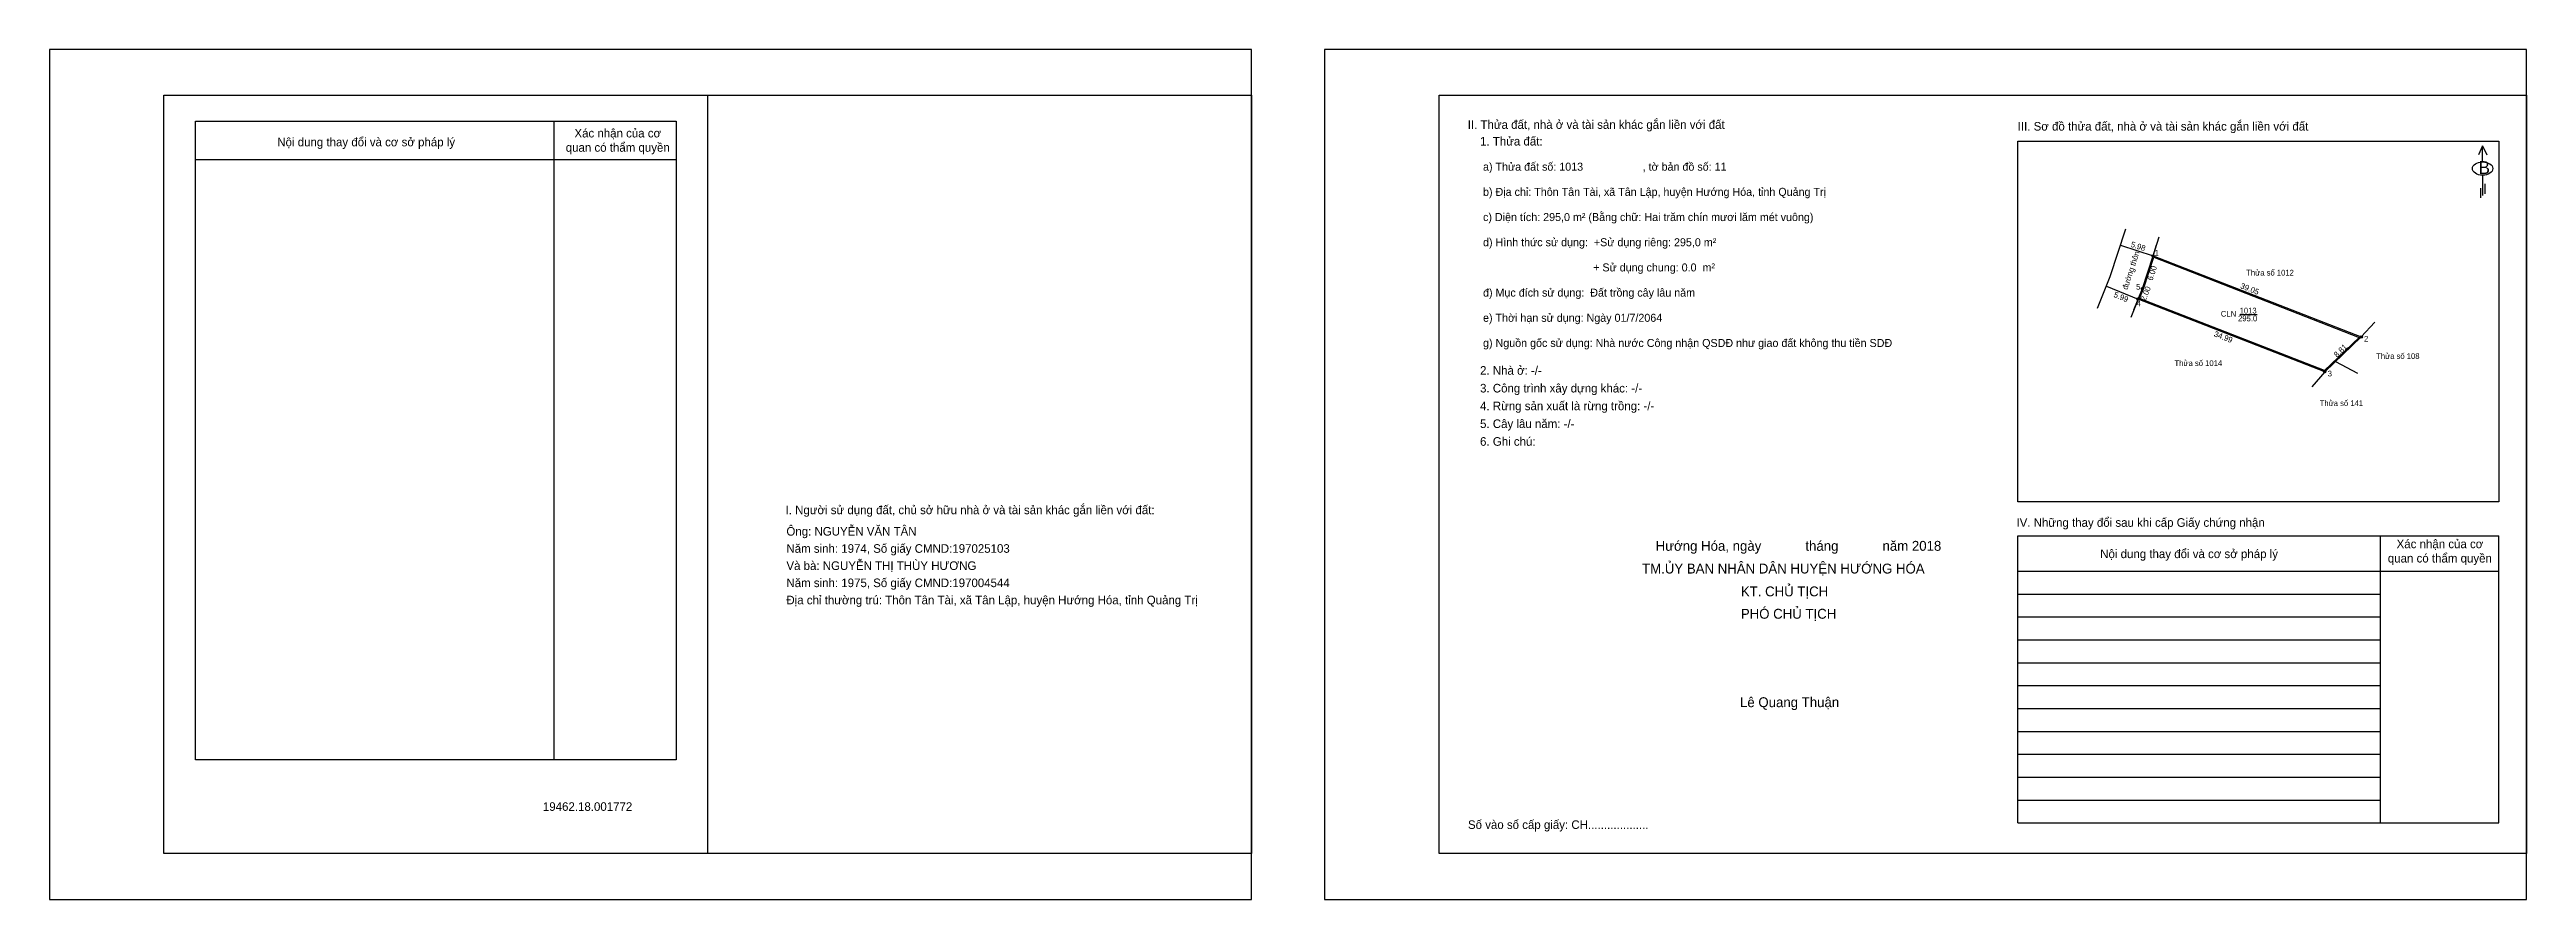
# Model space of a CAD drawing. Extents: x 547264 to 547697, y 1837474 to 1837622.
import ezdxf

# ---------------------------------------------------------------- set-up
doc = ezdxf.new("R2010")
doc.units = 0
for name, color, linetype in [('CanhThua', 7, 'Continuous'), ('ChieuDaiCanhThua', 7, 'Continuous'), ('Khung', 7, 'Continuous'), ('KhungInTrang1', 7, 'Continuous'), ('KhungInTrang2', 7, 'Continuous'), ('Level 1', 7, 'Continuous'), ('Level 2', 7, 'Continuous'), ('Level 23', 7, 'Continuous'), ('MocDinhThua', 7, 'Continuous'), ('NhanDiaChinhThua', 7, 'Continuous'), ('ON', 7, 'Continuous'), ('RauThua', 7, 'Continuous'), ('SoHieuDinhThua', 7, 'Continuous'), ('Template', 7, 'Continuous'), ('ThongTin', 7, 'Continuous')]:
    doc.layers.add(name, color=color, linetype=linetype)

msp = doc.modelspace()

# ---------------------------------------------------------------- linework, layer by layer
at = {"layer": 'CanhThua'}
for p, q in [((547626.23, 1837588.27), (547631.92, 1837586.43)), ((547630.07, 1837580.72), (547631.92, 1837586.43)), ((547630.07, 1837580.72), (547631.92, 1837586.43)), ((547631.92, 1837586.43), (547668.31, 1837572.25)), ((547623.77, 1837581.14), (547629.31, 1837578.87)), ((547629.31, 1837578.87), (547630.07, 1837580.72)), ((547629.31, 1837578.87), (547630.07, 1837580.72)), ((547661.92, 1837566.18), (547629.31, 1837578.87)), ((547668.31, 1837572.25), (547661.92, 1837566.18))]:
    msp.add_line(p, q, dxfattribs=at)
at = {"layer": 'Khung'}
for p, q in [((547507.17, 1837614.47), (547697.17, 1837614.47)), ((547507.17, 1837481.97), (547507.17, 1837614.47)), ((547608.32, 1837543.43), (547608.32, 1837606.48)), ((547608.32, 1837606.48), (547692.32, 1837606.48)), ((547692.32, 1837606.48), (547692.32, 1837543.43)), ((547692.32, 1837543.43), (547608.32, 1837543.43))]:
    msp.add_line(p, q, dxfattribs=at)
msp.add_lwpolyline([(547474.37, 1837481.98), (547284.37, 1837481.98), (547284.37, 1837614.48), (547474.37, 1837614.48)], close=True, dxfattribs=at)
for points in [[(547379.37, 1837614.48), (547379.37, 1837481.98)], [(547697.17, 1837614.47), (547697.17, 1837481.97), (547507.17, 1837481.97)]]:
    msp.add_lwpolyline(points, dxfattribs=at)
at = {"layer": 'KhungInTrang1'}
msp.add_lwpolyline([(547264.37, 1837622.47), (547264.37, 1837473.97), (547474.37, 1837473.97), (547474.37, 1837622.47)], close=True, dxfattribs=at)
at = {"layer": 'KhungInTrang2'}
msp.add_lwpolyline([(547487.17, 1837622.47), (547487.17, 1837473.97), (547697.17, 1837473.97), (547697.17, 1837622.47)], close=True, dxfattribs=at)
at = {"layer": 'Level 1'}
msp.add_line((547663.78, 1837567.94), (547667.63, 1837565.93), dxfattribs=at)
msp.add_lwpolyline([(547622.22, 1837577.29), (547624.45, 1837582.84), (547627.18, 1837591.15)], dxfattribs=at)
at = {"layer": 'Level 2'}
msp.add_lwpolyline([(547667.94, 1837572.17), (547661.87, 1837566.41), (547629.57, 1837578.98), (547630.26, 1837580.65), (547632.04, 1837586.17)], close=True, dxfattribs=at)
at = {"layer": 'Level 23'}
for p, q in [((547631.92, 1837586.43), (547632.54, 1837588.32)), ((547631.92, 1837586.43), (547631.92, 1837586.43)), ((547628.57, 1837577.01), (547629.31, 1837578.87))]:
    msp.add_line(p, q, dxfattribs=at)
at = {"layer": 'MocDinhThua'}
for centre in [(547631.92, 1837586.43), (547629.31, 1837578.87), (547630.07, 1837580.72), (547668.31, 1837572.25), (547661.92, 1837566.18)]:
    msp.add_circle(centre, 0.196, dxfattribs=at)
at = {"layer": 'NhanDiaChinhThua'}
msp.add_line((547647.06, 1837576.16), (547650.09, 1837576.16), dxfattribs=at)
at = {"layer": 'ON'}
for p, q in [((547289.87, 1837609.97), (547373.87, 1837609.97)), ((547289.87, 1837498.36), (547289.87, 1837609.97)), ((547373.87, 1837609.97), (547373.87, 1837498.36)), ((547289.87, 1837603.27), (547373.87, 1837603.27)), ((547608.32, 1837537.51), (547692.32, 1837537.51)), ((547671.59, 1837537.51), (547671.59, 1837487.35)), ((547608.32, 1837531.33), (547692.32, 1837531.33)), ((547608.32, 1837527.33), (547671.59, 1837527.33)), ((547608.32, 1837523.33), (547671.59, 1837523.33)), ((547608.32, 1837519.33), (547671.59, 1837519.33)), ((547608.32, 1837515.33), (547671.59, 1837515.33)), ((547608.32, 1837511.33), (547671.59, 1837511.33)), ((547608.32, 1837507.33), (547671.59, 1837507.33)), ((547608.32, 1837503.33), (547671.59, 1837503.33)), ((547608.32, 1837499.33), (547671.59, 1837499.33)), ((547608.32, 1837495.33), (547671.59, 1837495.33)), ((547608.32, 1837491.33), (547671.59, 1837491.33))]:
    msp.add_line(p, q, dxfattribs=at)
for points in [[(547352.51, 1837609.97), (547352.51, 1837498.36)], [(547608.32, 1837487.35), (547608.32, 1837537.51)], [(547692.32, 1837487.35), (547692.32, 1837537.51)], [(547373.87, 1837498.36), (547289.87, 1837498.36)]]:
    msp.add_lwpolyline(points, dxfattribs=at)
at = {"layer": 'RauThua'}
for p, q in [((547631.92, 1837586.43), (547633.01, 1837589.74)), ((547629.31, 1837578.87), (547628.02, 1837575.63)), ((547668.31, 1837572.25), (547670.67, 1837574.81)), ((547661.92, 1837566.18), (547659.68, 1837563.51))]:
    msp.add_line(p, q, dxfattribs=at)
at = {"layer": 'Template'}
for p, q in [((547689.5, 1837605.67), (547688.77, 1837604.08)), ((547689.5, 1837602.85), (547689.5, 1837605.67)), ((547689.5, 1837605.67), (547690.23, 1837604.08)), ((547689.51, 1837600.51), (547689.51, 1837596.94)), ((547689.13, 1837598.27), (547689.13, 1837596.53)), ((547689.92, 1837599.01), (547689.92, 1837597.27)), ((547608.32, 1837487.35), (547692.32, 1837487.35))]:
    msp.add_line(p, q, dxfattribs=at)
msp.add_ellipse((547689.51, 1837601.67), major_axis=(1.78, 0), ratio=0.655849, dxfattribs=at)

# ---------------------------------------------------------------- texts
at = {"layer": 'CanhThua'}
for s, rotation, p in [('5.98', 342.0451, (547627.93, 1837588.02)), ('5.99', 337.6884, (547624.94, 1837579.27))]:
    msp.add_text(s, height=1, rotation=rotation, dxfattribs=at).set_placement(p)
at = {"layer": 'ChieuDaiCanhThua'}
for s, rotation, p in [('6.00', 72.0451, (547631.82, 1837582.01)), ('2.00', 67.6884, (547630.59, 1837578.44)), ('39.05', 338.7032, (547647.09, 1837580.8)), ('34.99', 338.7316, (547642.46, 1837572.39)), ('8.81', 43.5423, (547664.07, 1837568.59))]:
    msp.add_text(s, height=1, rotation=rotation, dxfattribs=at).set_placement(p)
at = {"layer": 'Level 1'}
msp.add_text('đường thôn', height=1, rotation=72.0451, dxfattribs=at).set_placement((547627.45, 1837580.41))
at = {"layer": 'NhanDiaChinhThua'}
for s, p in [('Thửa số 1012', (547648.2, 1837582.98)), ('CLN', (547643.77, 1837575.8)), ('295.0', (547646.78, 1837574.99)), ('1013', (547647.05, 1837576.35)), ('Thửa số 1014', (547635.67, 1837567.18)), ('Thửa số 108', (547670.9, 1837568.41)), ('Thửa số 141', (547661.04, 1837560.18))]:
    msp.add_text(s, height=1, dxfattribs=at).set_placement(p)
at = {"layer": 'ON'}
for s, height, p in [('Xác nhận của cơ ', 1.5, (547356.09, 1837607.11)), ('Nội dung thay đổi và cơ sở pháp lý', 1.5, (547304.17, 1837605.56)), ('quan có thẩm quyền', 1.5, (547354.57, 1837604.61)), ('I. Người sử dụng đất, chủ sở hữu nhà ở và tài sản khác gắn liền với đất:', 1.5, (547392.98, 1837541.28)), ('IV. Những thay đổi sau khi cấp Giấy chứng nhận', 1.5, (547608.06, 1837539.08)), ('Nội dung thay đổi và cơ sở pháp lý', 1.5, (547622.69, 1837533.61)), ('Xác nhận của cơ ', 1.5, (547674.48, 1837535.34)), ('quan có thẩm quyền', 1.5, (547672.95, 1837532.84)), ('Lê Quang Thuận', 1.7268, (547559.75, 1837507.57))]:
    msp.add_text(s, height=height, dxfattribs=at).set_placement(p)
at = {"layer": 'SoHieuDinhThua'}
for s, p in [('1', (547632.19, 1837586.45)), ('5', (547628.96, 1837580.52)), ('4', (547629.04, 1837577.59)), ('2', (547668.78, 1837571.43)), ('3', (547662.44, 1837565.36))]:
    msp.add_text(s, height=1, dxfattribs=at).set_placement(p)
at = {"layer": 'Template'}
for s, height, p in [('II. Thửa đất, nhà ở và tài sản khác gắn liền với đất', 1.5, (547512.18, 1837608.61)), ('III. Sơ đồ thửa đất, nhà ở và tài sản khác gắn liền với đất', 1.5, (547608.27, 1837608.31)), ('B', 2.25, (547688.79, 1837600.72)), ('Hướng Hóa, ngày            tháng            năm 2018', 1.7268, (547545.01, 1837534.89)), ('TM.ỦY BAN NHÂN DÂN HUYỆN HƯỚNG HÓA', 1.7268, (547542.64, 1837530.92)), ('KT. CHỦ TỊCH', 1.7268, (547559.9, 1837526.93)), ('PHÓ CHỦ TỊCH', 1.7268, (547559.9, 1837523.02)), ('19462.18.001772', 1.5, (547350.58, 1837489.45)), ('Số vào sổ cấp giấy: CH...................', 1.5, (547512.22, 1837486.29))]:
    msp.add_text(s, height=height, dxfattribs=at).set_placement(p)
at = {"layer": 'ThongTin'}
for s, height, p in [('1. Thửa đất: ', 1.5, (547514.33, 1837605.7)), (' a) Thửa đất số: 1013                    , tờ bản đồ số: 11', 1.4, (547514.33, 1837601.3)), (' b) Địa chỉ: Thôn Tân Tài, xã Tân Lập, huyện Hướng Hóa, tỉnh Quảng Trị', 1.4, (547514.33, 1837596.9)), (' c) Diện tích: 295,0 m² (Bằng chữ: Hai trăm chín mươi lăm mét vuông)', 1.4, (547514.33, 1837592.5)), (' d) Hình thức sử dụng:  +Sử dụng riêng: 295,0 m²', 1.4, (547514.33, 1837588.1)), ('                                      + Sử dụng chung: 0.0  m²', 1.4, (547514.33, 1837583.7)), (' đ) Mục đích sử dụng:  Đất trồng cây lâu năm', 1.4, (547514.33, 1837579.3)), (' e) Thời hạn sử dụng: Ngày 01/7/2064', 1.4, (547514.33, 1837574.9)), (' g) Nguồn gốc sử dụng: Nhà nước Công nhận QSDĐ như giao đất không thu tiền SDĐ', 1.4, (547514.33, 1837570.5)), ('2. Nhà ở: -/-', 1.5, (547514.33, 1837565.65)), ('4. Rừng sản xuất là rừng trồng: -/-', 1.5, (547514.33, 1837559.45)), ('3. Công trình xây dựng khác: -/-', 1.5, (547514.33, 1837562.55)), ('5. Cây lâu năm: -/-', 1.5, (547514.33, 1837556.34)), ('6. Ghi chú:', 1.5, (547514.33, 1837553.24)), ('Ông: NGUYỄN VĂN TÂN', 1.5, (547393.13, 1837537.54)), ('Năm sinh: 1974, Số giấy CMND:197025103', 1.5, (547393.13, 1837534.54)), ('Và bà: NGUYỄN THỊ THÙY HƯƠNG', 1.5, (547393.13, 1837531.54)), ('Địa chỉ thường trú: Thôn Tân Tài, xã Tân Lập, huyện Hướng Hóa, tỉnh Quảng Trị', 1.5, (547393.13, 1837525.54)), ('Năm sinh: 1975, Số giấy CMND:197004544', 1.5, (547393.13, 1837528.54))]:
    msp.add_text(s, height=height, dxfattribs=at).set_placement(p)

doc.saveas('drawing.dxf')
